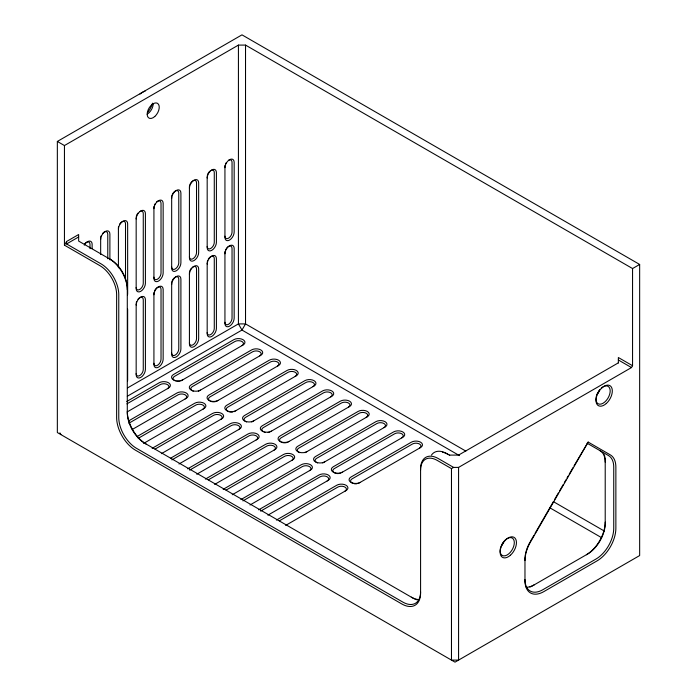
<?xml version="1.0" encoding="UTF-8"?>
<svg xmlns="http://www.w3.org/2000/svg" width="697" height="697" viewBox="0 0 697 697"><rect width="100%" height="100%" fill="white"/><g stroke="black" fill="none" stroke-linecap="round" stroke-linejoin="round"><path stroke-width="1.05" d="M420.579 591.831A25.109 14.498 60 0 1 402.822 602.086L136.525 448.337A25.109 14.498 60 0 1 118.769 417.59L118.769 294.587A25.109 14.498 60 0 0 101.013 263.832L66.572 243.95L66.572 241.493L78.648 234.523L78.648 241.084L110.605 259.528A23.602 13.626 60 0 1 127.29 288.436L127.29 412.668A25.109 14.498 60 0 0 145.046 443.414L412.415 597.782A26.617 15.369 60 0 0 414.872 599.011M57.346 141.447L241.981 34.85L639.654 264.451L639.654 555.553L455.019 662.15L57.346 432.549L57.346 141.447L64.446 145.551L238.426 45.096L245.527 45.096L632.554 268.545L632.554 365.716L631.491 367.563L458.574 467.399L453.599 467.399L438.335 458.582A25.109 14.498 60 0 0 420.579 468.837L420.579 593.069A26.617 15.369 60 0 1 401.76 603.933L135.453 450.184A26.617 15.369 60 0 1 116.634 417.59L116.634 294.587A23.602 13.626 60 0 0 99.95 265.679L64.446 245.178L66.572 241.493M530.173 541.83L533.963 535.252M535.052 533.379L553.488 501.439M554.568 499.566L558.367 492.988M559.456 491.106L563.246 484.537M564.335 482.655L565.964 479.841M567.044 477.959L568.125 476.086M569.214 474.204L573.012 467.626M574.093 465.753L588.172 442.081L610.354 454.897A26.617 15.369 -60 0 1 615.869 467.077L615.869 528.282A26.617 15.369 -60 0 1 597.05 560.885L543.791 591.631A26.617 15.369 -60 0 1 524.972 580.767L524.972 559.325A25.109 14.498 -60 0 1 525.094 556.842M588.172 442.081L530.487 542.005A26.617 15.369 -60 0 0 524.972 560.554M66.572 243.95L78.648 236.98M127.516 387.933L238.426 323.905L245.527 323.905L465.831 451.098M127.307 396.253L241.981 330.056L245.527 323.905L245.527 45.096M126.741 401.498L159.247 382.74A6.526 3.773 0 0 1 168.482 382.74A6.526 3.773 0 0 1 168.482 388.063L127.481 411.735M126.88 403.885L160.31 384.578A5.018 2.901 0 0 1 167.411 384.578A5.018 2.901 0 0 1 167.411 388.682M128.71 420.866L177.003 392.986A6.526 3.773 0 0 1 186.23 392.986A6.526 3.773 0 0 1 186.23 398.318L132.238 429.491M128.849 423.245L178.066 394.833A5.018 2.901 0 0 1 185.167 394.833A5.018 2.901 0 0 1 185.167 398.928M137.178 436.479L194.751 403.241A6.526 3.773 0 0 1 203.986 403.241A6.526 3.773 0 0 1 203.986 408.564L143.626 443.414M138.241 438.326L195.822 405.079A5.018 2.901 0 0 1 202.923 405.079A5.018 2.901 0 0 1 202.923 409.183M152.146 448.337L212.507 413.487A6.526 3.773 0 0 1 221.742 413.487A6.526 3.773 0 0 1 221.742 418.819L161.382 453.669M155.065 449.112L213.57 415.334A5.018 2.901 0 0 1 220.67 415.334A5.018 2.901 0 0 1 220.67 419.428M170.826 458.051L230.263 423.732A6.526 3.773 0 0 1 239.489 423.732A6.526 3.773 0 0 1 239.489 429.064L178.998 463.993M171.889 459.898L231.326 425.579A5.018 2.901 0 0 1 238.426 425.579A5.018 2.901 0 0 1 238.426 429.683M187.65 468.837L248.019 433.987A6.526 3.773 0 0 1 257.245 433.987A6.526 3.773 0 0 1 257.245 439.319L196.746 474.248M189.645 470.144L249.082 435.834A5.018 2.901 0 0 1 256.182 435.834A5.018 2.901 0 0 1 256.182 439.929M270.384 431.731L331.816 396.271A6.526 3.773 0 0 0 331.816 390.939A6.526 3.773 0 0 0 322.58 390.939L262.22 425.789A6.526 3.773 0 0 0 262.22 431.121A6.526 3.773 0 0 0 271.447 431.121M205.406 479.083L265.766 444.233A6.526 3.773 0 0 1 275.001 444.233A6.526 3.773 0 0 1 275.001 449.565L214.641 484.415M208.325 479.858L266.838 446.08A5.018 2.901 0 0 1 273.938 446.08A5.018 2.901 0 0 1 273.938 450.184M288.14 441.985L349.563 406.517A6.526 3.773 0 0 0 349.563 401.184A6.526 3.773 0 0 0 340.336 401.184L279.967 436.034A6.526 3.773 0 0 0 279.967 441.367A6.526 3.773 0 0 0 289.203 441.367M223.162 489.338L283.522 454.488A6.526 3.773 0 0 1 292.757 454.488A6.526 3.773 0 0 1 292.757 459.82L232.258 494.748M226.081 490.113L284.585 456.335A5.018 2.901 0 0 1 291.686 456.335A5.018 2.901 0 0 1 291.686 460.429M632.554 268.545L639.654 264.451M240.909 499.583L301.278 464.733A6.526 3.773 0 0 1 310.505 464.733A6.526 3.773 0 0 1 310.505 470.066L250.005 504.994M242.905 500.899L302.341 466.581A5.018 2.901 0 0 1 309.442 466.581A5.018 2.901 0 0 1 309.442 470.684M258.665 509.838L319.026 474.988A6.526 3.773 0 0 1 328.261 474.988A6.526 3.773 0 0 1 328.261 480.32L267.901 515.17M260.661 511.145L320.097 476.835A5.018 2.901 0 0 1 327.198 476.835A5.018 2.901 0 0 1 327.198 480.93M341.399 472.732L402.822 437.263A6.526 3.773 0 0 0 402.822 431.94A6.526 3.773 0 0 0 393.596 431.94L333.236 466.79A6.526 3.773 0 0 0 333.236 472.113A6.526 3.773 0 0 0 342.462 472.113M276.421 520.084L336.782 485.234A6.526 3.773 0 0 1 346.017 485.234A6.526 3.773 0 0 1 346.017 490.566L285.648 525.416M279.34 520.859L337.845 487.081A5.018 2.901 0 0 1 344.945 487.081A5.018 2.901 0 0 1 344.945 491.185M618.352 362.849L458.574 455.097L449.338 455.097M420.579 470.066A23.602 13.626 60 0 1 437.272 460.429L451.473 468.628L453.599 467.399M632.554 365.716L618.352 357.517L618.352 362.954M618.352 359.983L631.491 367.563M587.109 443.214L608.542 455.585A25.109 14.498 -60 0 1 613.735 467.077L613.735 528.282A25.109 14.498 -60 0 1 595.987 559.038L542.728 589.784A25.109 14.498 -60 0 1 524.972 579.538M553.392 501.648L604.229 531.001M459.462 455.611L241.981 330.056L238.426 323.905L238.426 45.096M549.846 507.799L601.624 537.692M449.696 455.307L446.855 453.66A25.109 14.498 60 0 0 431.478 455.036M59.881 432.846L60.892 434.606M458.574 467.399L458.574 660.103L451.473 660.103L451.473 468.628M207.183 176.707L207.183 247.644A6.526 3.773 -60 0 0 211.801 250.31A6.526 3.773 -60 0 0 216.41 242.312L216.41 172.612A6.526 3.773 -60 0 0 211.801 169.946A6.526 3.773 -60 0 0 207.183 177.944M207.183 262.813L207.183 333.741A6.526 3.773 -60 0 0 211.801 336.407A6.526 3.773 -60 0 0 216.41 328.409L216.41 258.709A6.526 3.773 -60 0 0 211.801 256.043A6.526 3.773 -60 0 0 207.183 264.041M171.671 197.207L171.671 268.145A6.526 3.773 -60 0 0 176.289 270.802A6.526 3.773 -60 0 0 180.906 262.813L180.906 193.113A6.526 3.773 -60 0 0 176.289 190.447A6.526 3.773 -60 0 0 171.671 198.445M171.671 283.313L171.671 354.242A6.526 3.773 -60 0 0 176.289 356.908A6.526 3.773 -60 0 0 180.906 348.909L180.906 279.209A6.526 3.773 -60 0 0 176.289 276.543A6.526 3.773 -60 0 0 171.671 284.542M136.168 217.708L136.168 288.645A6.526 3.773 -60 0 0 140.785 291.302A6.526 3.773 -60 0 0 145.403 283.313L145.403 213.613A6.526 3.773 -60 0 0 140.785 210.947A6.526 3.773 -60 0 0 136.168 218.936M136.168 303.814L136.168 374.742A6.526 3.773 -60 0 0 140.785 377.408A6.526 3.773 -60 0 0 145.403 369.41L145.403 299.71A6.526 3.773 -60 0 0 140.785 297.044A6.526 3.773 -60 0 0 136.168 305.042M125.512 279.619L125.512 223.859A5.018 2.901 -60 0 0 123.325 221.341A5.018 2.901 -60 0 0 119.457 224.46M118.412 267.796L118.412 227.963A5.018 2.901 -60 0 1 118.534 226.83M109.891 259.842L109.891 234.114A6.526 3.773 -60 0 0 105.273 231.448A6.526 3.773 -60 0 0 100.664 239.437M107.765 258.77L107.765 234.114A5.018 2.901 -60 0 0 102.433 233.634M100.664 238.208L100.664 254.449M92.135 248.646L92.135 244.359A6.526 3.773 -60 0 0 89.286 241.084A6.526 3.773 -60 0 0 84.259 245.144M90.009 248.646L90.009 244.359A5.018 2.901 -60 0 0 84.686 243.88M64.446 145.551L64.446 245.178M109.534 258.918A25.109 14.498 60 0 1 127.29 289.664M501.396 545.394A10.046 5.803 -60 0 1 513.558 539.391A10.046 5.803 -60 0 1 507.015 555.047A10.046 5.803 -60 0 1 501.065 546.187M503.783 541.752A10.046 5.803 -60 0 1 501.701 545.568M601.25 388.177A10.046 5.803 -60 0 1 610.136 390.006A10.046 5.803 -60 0 1 602.879 403.354A10.046 5.803 -60 0 1 596.092 397.647M596.223 396.872A10.046 5.803 -60 0 1 598.061 392.132M598.523 391.392A10.046 5.803 -60 0 1 599.533 389.98M599.647 390.05A10.046 5.803 -60 0 1 597.05 394.554M442.551 452.205A23.602 13.626 60 0 1 447.918 454.278M419.315 599.586A25.109 14.498 60 0 1 411.352 597.163M417.285 599.856A26.617 15.369 60 0 1 415.682 599.333M146.109 444.033A26.617 15.369 60 0 1 127.29 411.439M534.198 584.861A25.109 14.498 -60 0 1 526.235 587.283M529.868 587.04A26.617 15.369 -60 0 0 533.135 585.48L587.466 554.115A25.109 14.498 -60 0 0 605.214 523.369L605.214 460.926A26.617 15.369 -60 0 0 604.987 457.659M605.214 522.131A26.617 15.369 -60 0 1 586.395 554.734M604.299 454.74A26.617 15.369 -60 0 1 604.804 456.648M600.012 450.663A25.109 14.498 -60 0 1 605.214 462.155M525.189 555.997A25.109 14.498 -60 0 1 525.634 553.374M525.843 552.486A25.109 14.498 -60 0 1 528.361 545.315M528.779 544.435A25.109 14.498 -60 0 1 529.685 542.684M153.924 294.787A6.526 3.773 -60 0 1 158.533 286.798A6.526 3.773 -60 0 1 163.15 289.464L163.15 359.164A6.526 3.773 -60 0 1 158.533 367.153A6.526 3.773 -60 0 1 153.924 364.487L153.924 293.559A5.018 2.901 -60 0 1 154.046 292.426M153.924 208.691A6.526 3.773 -60 0 1 158.533 200.692A6.526 3.773 -60 0 1 163.15 203.358L163.15 273.058A6.526 3.773 -60 0 1 158.533 281.057A6.526 3.773 -60 0 1 153.924 278.391L153.924 207.462A5.018 2.901 -60 0 1 154.046 206.329M224.939 167.689A6.526 3.773 -60 0 1 229.548 159.691A6.526 3.773 -60 0 1 234.166 162.357L234.166 232.057A6.526 3.773 -60 0 1 229.548 240.056A6.526 3.773 -60 0 1 224.939 237.389L224.939 166.461A5.018 2.901 -60 0 1 225.053 165.328M189.427 188.19A6.526 3.773 -60 0 1 194.045 180.192A6.526 3.773 -60 0 1 198.662 182.858L198.662 252.558A6.526 3.773 -60 0 1 194.045 260.556A6.526 3.773 -60 0 1 189.427 257.89L189.427 186.962A5.018 2.901 -60 0 1 189.549 185.829M118.412 229.191A6.526 3.773 -60 0 1 123.029 221.193A6.526 3.773 -60 0 1 127.647 223.859L127.647 293.559A6.526 3.773 -60 0 1 127.49 295.031M224.939 253.795A6.526 3.773 -60 0 1 229.548 245.797A6.526 3.773 -60 0 1 234.166 248.463L234.166 318.163A6.526 3.773 -60 0 1 229.548 326.161A6.526 3.773 -60 0 1 224.939 323.495L224.939 252.558A5.018 2.901 -60 0 1 225.053 251.434M189.427 274.287A6.526 3.773 -60 0 1 194.045 266.298A6.526 3.773 -60 0 1 198.662 268.964L198.662 338.664A6.526 3.773 -60 0 1 194.045 346.653A6.526 3.773 -60 0 1 189.427 343.996L189.427 273.058A5.018 2.901 -60 0 1 189.549 271.935M127.49 381.128A6.526 3.773 -60 0 0 127.647 379.665L127.647 309.965A6.526 3.773 -60 0 0 127.49 308.675M182.684 379.865A6.526 3.773 0 0 1 173.448 379.865A6.526 3.773 0 0 1 173.448 374.533L233.809 339.683A6.526 3.773 0 0 1 243.044 339.683A6.526 3.773 0 0 1 243.044 345.015L181.621 380.484A5.018 2.901 0 0 1 180.575 380.945M218.187 400.366A6.526 3.773 0 0 1 208.961 400.366A6.526 3.773 0 0 1 208.961 395.033L269.321 360.183A6.526 3.773 0 0 1 278.547 360.183A6.526 3.773 0 0 1 278.547 365.516L217.124 400.984A5.018 2.901 0 0 1 211.06 401.446M200.431 390.12A6.526 3.773 0 0 1 191.205 390.12A6.526 3.773 0 0 1 191.205 384.788L251.565 349.938A6.526 3.773 0 0 1 260.8 349.938A6.526 3.773 0 0 1 260.8 355.27L199.368 390.729A5.018 2.901 0 0 1 198.331 391.191M235.943 410.62A6.526 3.773 0 0 1 226.708 410.62A6.526 3.773 0 0 1 226.708 405.288L287.077 370.438A6.526 3.773 0 0 1 296.303 370.438A6.526 3.773 0 0 1 296.303 375.77L234.88 411.23A5.018 2.901 0 0 1 233.835 411.692M360.218 482.368A6.526 3.773 0 0 1 350.983 482.368A6.526 3.773 0 0 1 350.983 477.036L411.352 442.186A6.526 3.773 0 0 1 420.579 442.186A6.526 3.773 0 0 1 420.579 447.518L359.155 482.977A5.018 2.901 0 0 1 358.11 483.439M253.699 420.866A6.526 3.773 0 0 1 244.464 420.866A6.526 3.773 0 0 1 244.464 415.534L304.824 380.684A6.526 3.773 0 0 1 314.059 380.684A6.526 3.773 0 0 1 314.059 386.016L252.628 421.485A5.018 2.901 0 0 1 251.591 421.946M306.959 451.612A6.526 3.773 0 0 1 297.724 451.612A6.526 3.773 0 0 1 297.724 446.289L358.084 411.439A6.526 3.773 0 0 1 367.319 411.439A6.526 3.773 0 0 1 367.319 416.762L305.887 452.231A5.018 2.901 0 0 1 304.85 452.693M324.706 461.867A6.526 3.773 0 0 1 315.48 461.867A6.526 3.773 0 0 1 315.48 456.535L375.84 421.685A6.526 3.773 0 0 1 385.075 421.685A6.526 3.773 0 0 1 385.075 427.017L323.643 462.477A5.018 2.901 0 0 1 322.606 462.939M152.521 103.165A15.064 8.695 -60 0 1 147.511 112.583M140.01 94.078A15.064 8.695 -60 0 1 145.107 91.133M241.981 345.634A5.018 2.901 0 0 0 241.981 341.53A5.018 2.901 0 0 0 234.88 341.53L174.511 376.38A5.018 2.901 0 0 0 175.557 380.945M179.364 381.233A5.018 2.901 0 0 1 176.768 381.233M259.728 355.879A5.018 2.901 0 0 0 259.728 351.785A5.018 2.901 0 0 0 252.628 351.785L192.267 386.635A5.018 2.901 0 0 0 193.304 391.191M277.484 366.134A5.018 2.901 0 0 0 277.484 362.031A5.018 2.901 0 0 0 270.384 362.031L210.024 396.881A5.018 2.901 0 0 0 210.024 400.984M295.24 376.38A5.018 2.901 0 0 0 295.24 372.285A5.018 2.901 0 0 0 288.14 372.285L227.78 407.135A5.018 2.901 0 0 0 226.978 410.629A5.018 2.901 0 0 0 232.624 411.979M312.997 386.635A5.018 2.901 0 0 0 312.997 382.531A5.018 2.901 0 0 0 305.887 382.531L245.527 417.381A5.018 2.901 0 0 0 246.572 421.946M330.744 396.881A5.018 2.901 0 0 0 330.744 392.786A5.018 2.901 0 0 0 323.643 392.786L263.283 427.636A5.018 2.901 0 0 0 263.283 431.731M269.347 432.192A5.018 2.901 0 0 1 268.136 432.48M265.531 432.48A5.018 2.901 0 0 1 264.32 432.192M348.5 407.135A5.018 2.901 0 0 0 348.5 403.032A5.018 2.901 0 0 0 341.399 403.032L281.039 437.882A5.018 2.901 0 0 0 281.039 441.985M287.094 442.438A5.018 2.901 0 0 1 282.076 442.438M366.256 417.381A5.018 2.901 0 0 0 366.256 413.277A5.018 2.901 0 0 0 359.155 413.277L298.786 448.127A5.018 2.901 0 0 0 299.832 452.693M384.003 427.636A5.018 2.901 0 0 0 384.003 423.532A5.018 2.901 0 0 0 376.903 423.532L316.543 458.382A5.018 2.901 0 0 0 317.579 462.939M401.76 437.882A5.018 2.901 0 0 0 401.76 433.778A5.018 2.901 0 0 0 394.659 433.778L334.299 468.628A5.018 2.901 0 0 0 333.863 472.444A5.018 2.901 0 0 0 340.363 473.193M419.516 448.127A5.018 2.901 0 0 0 419.516 444.033A5.018 2.901 0 0 0 412.415 444.033L352.055 478.883A5.018 2.901 0 0 0 353.091 483.439M356.899 483.735A5.018 2.901 0 0 1 354.303 483.735M224.939 322.258A5.018 2.901 -60 0 0 228.485 324.314A5.018 2.901 -60 0 0 232.04 318.163L232.04 248.463A5.018 2.901 -60 0 0 226.708 247.984M225.41 250.24A5.018 2.901 -60 0 1 225.976 249.064M224.939 236.161A5.018 2.901 -60 0 0 228.485 238.208A5.018 2.901 -60 0 0 232.04 232.057L232.04 162.357A5.018 2.901 -60 0 0 228.485 160.31M225.41 164.135A5.018 2.901 -60 0 1 225.976 162.959M100.777 237.076A5.018 2.901 -60 0 1 101.135 235.882M207.183 332.513A5.018 2.901 -60 0 0 210.729 334.56A5.018 2.901 -60 0 0 214.284 328.409L214.284 258.709A5.018 2.901 -60 0 0 212.088 256.191A5.018 2.901 -60 0 0 208.22 259.31M207.305 261.68A5.018 2.901 -60 0 1 207.654 260.486M207.183 246.407A5.018 2.901 -60 0 0 210.729 248.463A5.018 2.901 -60 0 0 214.284 242.312L214.284 172.612A5.018 2.901 -60 0 0 210.729 170.565M207.305 175.583A5.018 2.901 -60 0 1 209.814 171.227M189.427 342.758A5.018 2.901 -60 0 0 192.982 344.815A5.018 2.901 -60 0 0 196.528 338.664L196.528 268.964A5.018 2.901 -60 0 0 192.058 267.578M189.906 270.741A5.018 2.901 -60 0 1 191.205 268.484M189.427 256.662A5.018 2.901 -60 0 0 192.982 258.709A5.018 2.901 -60 0 0 196.528 252.558L196.528 182.858A5.018 2.901 -60 0 0 193.897 180.418A5.018 2.901 -60 0 0 189.906 184.635M136.168 373.514A5.018 2.901 -60 0 0 139.722 375.561A5.018 2.901 -60 0 0 143.268 369.41L143.268 299.71A5.018 2.901 -60 0 0 137.945 299.24M136.29 302.681A5.018 2.901 -60 0 1 136.647 301.487M136.168 287.408A5.018 2.901 -60 0 0 139.722 289.464A5.018 2.901 -60 0 0 143.268 283.313L143.268 213.613A5.018 2.901 -60 0 0 139.722 211.557M136.29 216.575A5.018 2.901 -60 0 1 137.945 213.134M171.671 353.013A5.018 2.901 -60 0 0 175.226 355.061A5.018 2.901 -60 0 0 178.772 348.909L178.772 279.209A5.018 2.901 -60 0 0 175.226 277.162M171.793 282.18A5.018 2.901 -60 0 1 174.302 277.833M171.671 266.907A5.018 2.901 -60 0 0 175.226 268.964A5.018 2.901 -60 0 0 178.772 262.813L178.772 193.113A5.018 2.901 -60 0 0 176.585 190.586A5.018 2.901 -60 0 0 172.717 193.714M171.793 196.084A5.018 2.901 -60 0 1 172.15 194.89M153.924 363.259A5.018 2.901 -60 0 0 157.47 365.315A5.018 2.901 -60 0 0 161.024 359.164L161.024 289.464A5.018 2.901 -60 0 0 158.393 287.025A5.018 2.901 -60 0 0 154.394 291.233M153.924 277.162A5.018 2.901 -60 0 0 157.47 279.209A5.018 2.901 -60 0 0 161.024 273.058L161.024 203.358A5.018 2.901 -60 0 0 156.555 201.982M154.394 205.136A5.018 2.901 -60 0 1 154.961 203.96M153.209 103.731A8.538 4.931 -60 0 1 147.172 114.186M510.396 555.239A11.553 6.665 -60 0 0 514.055 537.343A11.553 6.665 -60 0 0 500.394 549.463A11.553 6.665 -60 0 0 510.396 555.239M606.268 403.537A11.553 6.665 -60 0 0 609.927 385.65A11.553 6.665 -60 0 0 596.266 397.76A11.553 6.665 -60 0 0 606.268 403.537M154.769 116.53A8.538 4.931 -60 0 0 157.478 103.304A8.538 4.931 -60 0 0 147.381 112.261A8.538 4.931 -60 0 0 154.769 116.53"/></g></svg>
